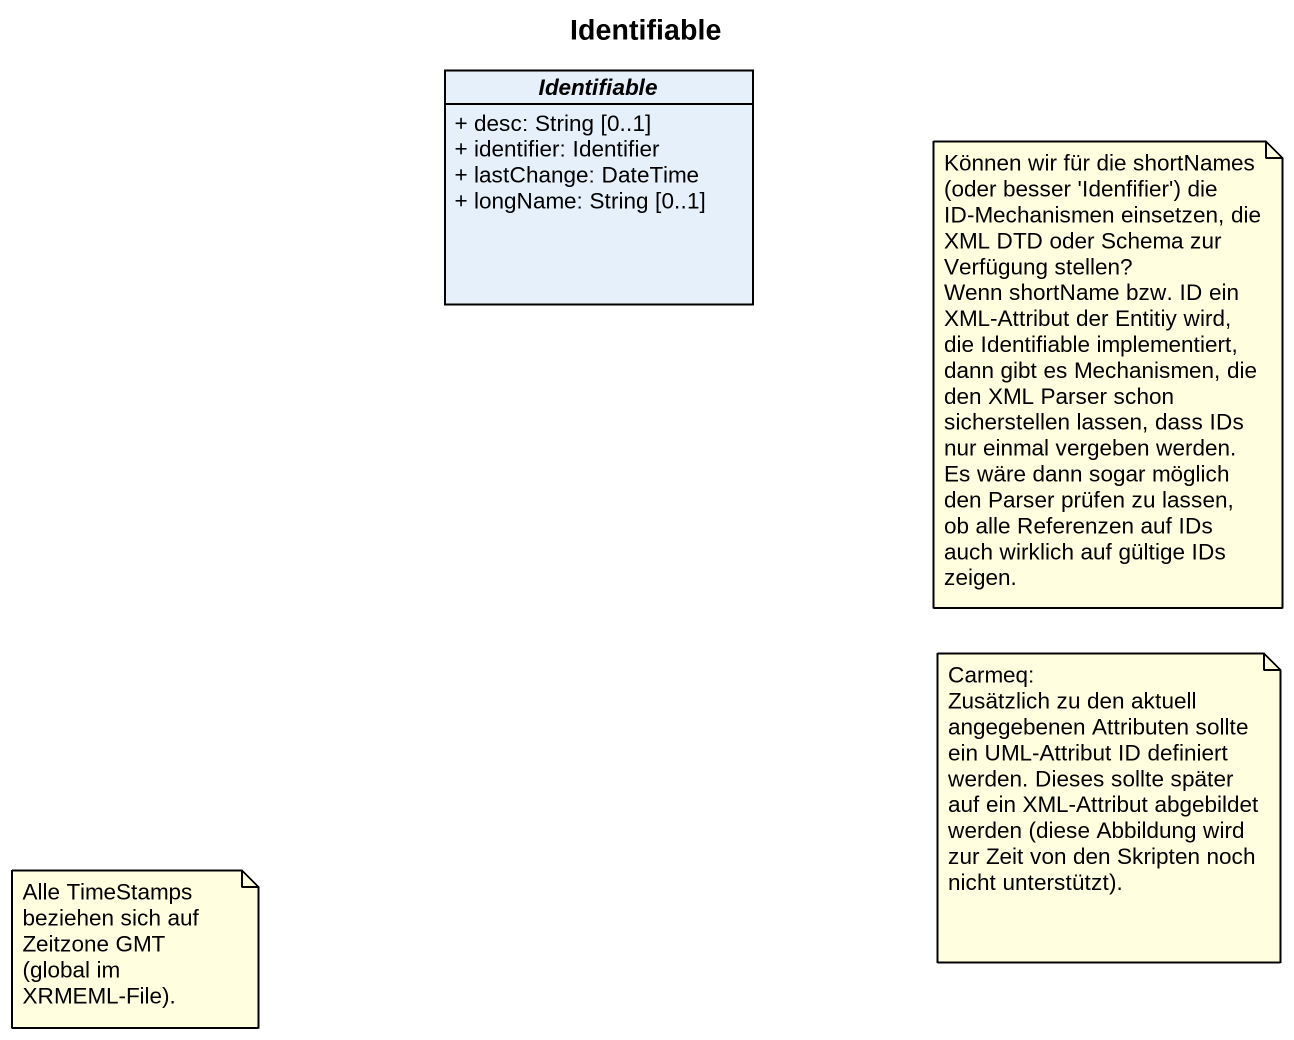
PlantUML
@startuml
title Identifiable
hide circle
hide empty members
skinparam classAttributeIconSize 0
abstract class Identifiable {
  + desc: String [0..1]
  + identifier: Identifier
  + lastChange: DateTime
  + longName: String [0..1]
}
note as N1
  Können wir für die shortNames (oder besser 'Idenfifier') die ID-Mechanismen einsetzen, die XML DTD oder Schema zur Verfügung stellen?
  Wenn shortName bzw. ID ein XML-Attribut der Entitiy wird, die Identifiable implementiert, dann gibt es Mechanismen, die den XML Parser schon sicherstellen lassen, dass IDs nur einmal vergeben werden.
  Es wäre dann sogar möglich den Parser prüfen zu lassen, ob alle Referenzen auf IDs auch wirklich auf gültige IDs zeigen.
end note
note as N2
  Carmeq:
  Zusätzlich zu den aktuell angegebenen Attributen sollte ein UML-Attribut ID definiert werden. Dieses sollte später auf ein XML-Attribut abgebildet werden (diese Abbildung wird zur Zeit von den Skripten noch nicht unterstützt).
end note
note as N3
  Alle TimeStamps beziehen sich auf Zeitzone GMT (global im XRMEML-File).
end note
@enduml
